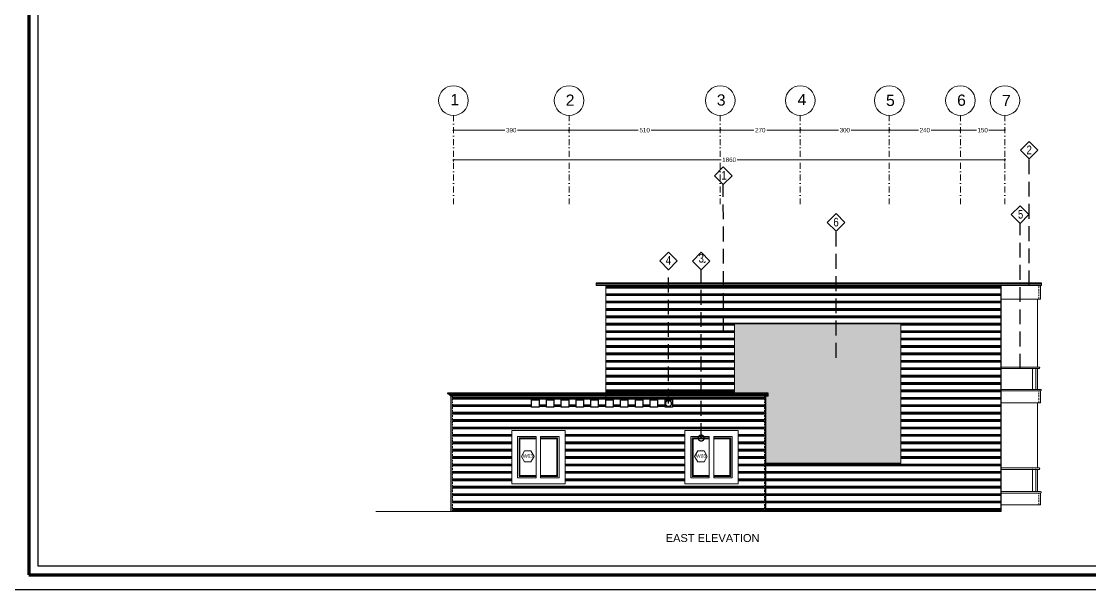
# Model space of a CAD drawing. Header units: inches. Extents: x -580639 to 179052, y 0 to 152898.
# Drawn here: x -140387 to -104356, y 113030 to 132207 of the extents above; entities that cross this region are included whole.
import ezdxf
from ezdxf.enums import TextEntityAlignment as Align

# ---------------------------------------------------------------- set-up
doc = ezdxf.new("R2010")
doc.units = ezdxf.units.IN
doc.header["$LTSCALE"] = 500
doc.header["$MEASUREMENT"] = 0
for name, pattern in [('ACAD_ISO04W100', [30, 24, -3, 0, -3]), ('DASHDOTX2', [2, 1, -0.5, 0, -0.5]), ('DASHEDX2', [1.5, 1, -0.5]), ('HIDDEN2', [0.1875, 0.125, -0.0625])]:
    doc.linetypes.add(name, pattern=pattern)
for name, color, linetype, lineweight in [('0.05', 251, 'Continuous', 5), ('0.18', 80, 'Continuous', 18), ('0.3', 10, 'Continuous', 30), ('1ATEXT', 3, 'Continuous', 20), ('A-0.15', 50, 'Continuous', 15), ('A-0.2', 61, 'Continuous', 20), ('A-0.25', 42, 'Continuous', 25), ('A-ANNO-TEXS', 211, 'Continuous', 18), ('A-DOOR', 110, 'Continuous', 13), ('A-flor-sthn', 251, 'HIDDEN2', 9), ('A-wall', 52, 'Continuous', 35), ('DIM', 8, 'Continuous', 18), ('fini', 11, 'Continuous', 13), ('ground floor', 8, 'Continuous', 20), ('H-text atribute', 130, 'Continuous', 20), ('Room reference', 50, 'Continuous', 13)]:
    doc.layers.add(name, color=color, linetype=linetype, lineweight=lineweight)
doc.styles.add('1- 100', font='times.ttf', dxfattribs={"width": 0.9, "height": 0.25})
doc.styles.add('100', font='arial.ttf', dxfattribs={"height": 200})
doc.styles.add('50', font='arial.ttf', dxfattribs={"height": 125})
doc.styles.get("Standard").update_dxf_attribs({"font": 'arial.ttf'})
doc.dimstyles.new('1-100', dxfattribs={"dimtxt": 0.3, "dimasz": 0.055, "dimexe": 0.15, "dimexo": 0.1, "dimgap": 0.065, "dimtad": 1, "dimdec": 0, "dimlfac": 100, "dimdsep": 46, "dimtxsty": '1- 100', "dimblk": 'DOT', "dimcen": 0.09, "dimclrd": 1, "dimclre": 1, "dimadec": 0, "dimazin": 2, "dimtfac": 1, "dimtdec": 0, "dimtofl": 0, "dimtmove": 2, "dimatfit": 3, "dimldrblk": 'DOT', "dimfxl": 0.15, "dimfxlon": 1, "dimtolj": 1, "dimtzin": 0, "dimarcsym": 0})
doc.dimstyles.new('DIM', dxfattribs={"dimscale": 50, "dimtxt": 125, "dimasz": 1, "dimexe": 1.2, "dimexo": 1, "dimgap": 1, "dimtad": 0, "dimtoh": 1, "dimdec": 0, "dimlfac": 0.1, "dimrnd": 1, "dimdsep": 46, "dimtxsty": '50', "dimblk": 'OBLIQUE', "dimcen": 0.09, "dimclrt": 8, "dimadec": 0, "dimazin": 0, "dimtfac": 1, "dimtdec": 0, "dimtix": 1, "dimtofl": 0, "dimtmove": 2, "dimatfit": 2, "dimfxl": 1, "dimfxlon": 1, "dimtzin": 0, "dimarcsym": 0})

# ---------------------------------------------------------------- blocks, each defined once
blk = doc.blocks.new('_Oblique')
at = {"color": 0, "linetype": 'ByBlock', "lineweight": -2}
blk.add_line((-0.5, -0.5), (0.5, 0.5), dxfattribs=at)
blk = doc.blocks.new('*D72')
at = {"layer": 'Defpoints', "color": 0, "transparency": 16777216}
for p in [(-10800, 1376), (-14700, 1000), (-10800, 1000)]:
    blk.add_point(p, dxfattribs=at)
at = {"layer": 'ground floor', "color": 0, "lineweight": -2, "transparency": 16777216}
for p, q in [((-14700, 1000), (-14700, 1060)), ((-14700, 1000), (-12965, 1000)), ((-10800, 1000), (-12535, 1000)), ((-10800, 1050), (-10800, 940))]:
    blk.add_line(p, q, dxfattribs=at)
at = {"layer": 'ground floor', "color": 0, "lineweight": -2, "transparency": 16777216, "xscale": 50, "yscale": 50, "zscale": 50, "rotation": 180}
blk.add_blockref('_Oblique', (-14700, 1000), dxfattribs=at)
at = {"layer": 'ground floor', "color": 0, "lineweight": -2, "transparency": 16777216, "xscale": 50, "yscale": 50, "zscale": 50}
blk.add_blockref('_Oblique', (-10800, 1000), dxfattribs=at)
at = {"layer": 'ground floor', "color": 8, "transparency": 16777216, "insert": (-12750, 1000), "char_height": 150, "attachment_point": 5, "style": '50'}
blk.add_mtext('390', dxfattribs=at)
blk = doc.blocks.new('*D69')
at = {"layer": 'Defpoints', "color": 0, "transparency": 16777216}
for p in [(-10800, 1000), (-5700, 1000), (-5700, 1000)]:
    blk.add_point(p, dxfattribs=at)
at = {"layer": 'ground floor', "color": 0, "lineweight": -2, "transparency": 16777216}
for p, q in [((-10800, 1000), (-10800, 1060)), ((-10800, 1000), (-8465, 1000)), ((-5700, 1000), (-8035, 1000)), ((-5700, 1000), (-5700, 1060))]:
    blk.add_line(p, q, dxfattribs=at)
at = {"layer": 'ground floor', "color": 0, "lineweight": -2, "transparency": 16777216, "xscale": 50, "yscale": 50, "zscale": 50, "rotation": 180}
blk.add_blockref('_Oblique', (-10800, 1000), dxfattribs=at)
at = {"layer": 'ground floor', "color": 0, "lineweight": -2, "transparency": 16777216, "xscale": 50, "yscale": 50, "zscale": 50}
blk.add_blockref('_Oblique', (-5700, 1000), dxfattribs=at)
at = {"layer": 'ground floor', "color": 8, "transparency": 16777216, "insert": (-8250, 1000), "char_height": 150, "attachment_point": 5, "style": '50'}
blk.add_mtext('510', dxfattribs=at)
blk = doc.blocks.new('*D70')
at = {"layer": 'Defpoints', "color": 0, "transparency": 16777216}
for p in [(-5700, 1000), (-3000, 1000), (-3000, 1000)]:
    blk.add_point(p, dxfattribs=at)
at = {"layer": 'ground floor', "color": 0, "lineweight": -2, "transparency": 16777216}
for p, q in [((-5700, 1000), (-5700, 1060)), ((-5700, 1000), (-4567, 1000)), ((-3000, 1000), (-4133, 1000)), ((-3000, 1000), (-3000, 1060))]:
    blk.add_line(p, q, dxfattribs=at)
at = {"layer": 'ground floor', "color": 0, "lineweight": -2, "transparency": 16777216, "xscale": 50, "yscale": 50, "zscale": 50, "rotation": 180}
blk.add_blockref('_Oblique', (-5700, 1000), dxfattribs=at)
at = {"layer": 'ground floor', "color": 0, "lineweight": -2, "transparency": 16777216, "xscale": 50, "yscale": 50, "zscale": 50}
blk.add_blockref('_Oblique', (-3000, 1000), dxfattribs=at)
at = {"layer": 'ground floor', "color": 8, "transparency": 16777216, "insert": (-4350, 1000), "char_height": 150, "attachment_point": 5, "style": '50'}
blk.add_mtext('270', dxfattribs=at)
blk = doc.blocks.new('*D71')
at = {"layer": 'Defpoints', "color": 0, "transparency": 16777216}
for p in [(-3000, 1000), (0, 1000), (0, 1000)]:
    blk.add_point(p, dxfattribs=at)
at = {"layer": 'ground floor', "color": 0, "lineweight": -2, "transparency": 16777216}
for p, q in [((-3000, 1000), (-3000, 1060)), ((-3000, 1000), (-1715, 1000)), ((0, 1000), (-1285, 1000)), ((0, 1000), (0, 1060))]:
    blk.add_line(p, q, dxfattribs=at)
at = {"layer": 'ground floor', "color": 0, "lineweight": -2, "transparency": 16777216, "xscale": 50, "yscale": 50, "zscale": 50, "rotation": 180}
blk.add_blockref('_Oblique', (-3000, 1000), dxfattribs=at)
at = {"layer": 'ground floor', "color": 0, "lineweight": -2, "transparency": 16777216, "xscale": 50, "yscale": 50, "zscale": 50}
blk.add_blockref('_Oblique', (0, 1000), dxfattribs=at)
at = {"layer": 'ground floor', "color": 8, "transparency": 16777216, "insert": (-1500, 1000), "char_height": 150, "attachment_point": 5, "style": '50'}
blk.add_mtext('300', dxfattribs=at)
blk = doc.blocks.new('*D73')
at = {"layer": 'Defpoints', "color": 0, "transparency": 16777216}
for p in [(2398, 1377), (0, 1000), (2398, 1000)]:
    blk.add_point(p, dxfattribs=at)
at = {"layer": 'ground floor', "color": 0, "lineweight": -2, "transparency": 16777216}
for p, q in [((0, 1000), (0, 940)), ((0, 1000), (982, 1000)), ((2398, 1000), (1416, 1000)), ((2398, 1050), (2398, 940))]:
    blk.add_line(p, q, dxfattribs=at)
at = {"layer": 'ground floor', "color": 0, "lineweight": -2, "transparency": 16777216, "xscale": 50, "yscale": 50, "zscale": 50, "rotation": 180}
blk.add_blockref('_Oblique', (0, 1000), dxfattribs=at)
at = {"layer": 'ground floor', "color": 0, "lineweight": -2, "transparency": 16777216, "xscale": 50, "yscale": 50, "zscale": 50}
blk.add_blockref('_Oblique', (2398, 1000), dxfattribs=at)
at = {"layer": 'ground floor', "color": 8, "transparency": 16777216, "insert": (1199, 1000), "char_height": 150, "attachment_point": 5, "style": '50'}
blk.add_mtext('240', dxfattribs=at)
blk = doc.blocks.new('*D74')
at = {"layer": 'Defpoints', "color": 0, "transparency": 16777216}
for p in [(3900, 1377), (2398, 1000), (3900, 1000)]:
    blk.add_point(p, dxfattribs=at)
at = {"layer": 'ground floor', "color": 0, "lineweight": -2, "transparency": 16777216}
for p, q in [((2398, 1000), (2398, 940)), ((2398, 1000), (2941, 1000)), ((3900, 1000), (3357, 1000)), ((3900, 1050), (3900, 940))]:
    blk.add_line(p, q, dxfattribs=at)
at = {"layer": 'ground floor', "color": 0, "lineweight": -2, "transparency": 16777216, "xscale": 50, "yscale": 50, "zscale": 50, "rotation": 180}
blk.add_blockref('_Oblique', (2398, 1000), dxfattribs=at)
at = {"layer": 'ground floor', "color": 0, "lineweight": -2, "transparency": 16777216, "xscale": 50, "yscale": 50, "zscale": 50}
blk.add_blockref('_Oblique', (3900, 1000), dxfattribs=at)
at = {"layer": 'ground floor', "color": 8, "transparency": 16777216, "insert": (3149, 1000), "char_height": 150, "attachment_point": 5, "style": '50'}
blk.add_mtext('150', dxfattribs=at)
blk = doc.blocks.new('*D75')
at = {"layer": 'Defpoints', "color": 0, "transparency": 16777216}
for p in [(3900, 1328), (-14700, 0), (3900, 0)]:
    blk.add_point(p, dxfattribs=at)
at = {"layer": 'ground floor', "color": 0, "lineweight": -2, "transparency": 16777216}
for p, q in [((-14700, 0), (-14700, -60)), ((-14700, 0), (-5667, 0)), ((3900, 0), (-5133, 0)), ((3900, 50), (3900, -60))]:
    blk.add_line(p, q, dxfattribs=at)
at = {"layer": 'ground floor', "color": 0, "lineweight": -2, "transparency": 16777216, "xscale": 50, "yscale": 50, "zscale": 50, "rotation": 180}
blk.add_blockref('_Oblique', (-14700, 0), dxfattribs=at)
at = {"layer": 'ground floor', "color": 0, "lineweight": -2, "transparency": 16777216, "xscale": 50, "yscale": 50, "zscale": 50}
blk.add_blockref('_Oblique', (3900, 0), dxfattribs=at)
at = {"layer": 'ground floor', "color": 8, "transparency": 16777216, "insert": (-5400, 0), "char_height": 150, "attachment_point": 5, "style": '50'}
blk.add_mtext('1860', dxfattribs=at)
blk = doc.blocks.new('_Dot')
at = {"color": 0, "linetype": 'ByBlock', "lineweight": -2}
blk.add_line((-0.5, 0), (-1, 0), dxfattribs=at)
at = {"color": 0, "linetype": 'ByBlock', "const_width": 0.5}
blk.add_lwpolyline([(-0.25, 0, 1), (0.25, 0, 1)], format="xyb", close=True, dxfattribs=at)
blk = doc.blocks.new('WIND')
at = {"layer": 'Room reference', "ltscale": 1000}
blk.add_lwpolyline([(0.403, -0.002), (0.297, 0.181), (0.086, 0.181), (-0.02, -0.002), (0.086, -0.185), (0.297, -0.185)], close=True, dxfattribs=at)
blk.add_attdef('001', text='', height=0.12, dxfattribs=at).set_placement((0.198, 0.011), align=Align.MIDDLE_CENTER)
blk = doc.blocks.new('33333')
at = {"layer": 'ground floor', "linetype": 'DASHDOTX2', "ltscale": 0.4}
for p, q in [((-14700, 1500), (-14700, -1525)), ((-10800, 1500), (-10800, -1525)), ((-5700, 1500), (-5700, -1525)), ((-3000, 1500), (-3000, -1525)), ((0, 1500), (0, -1525)), ((2398, 1500), (2398, -1525)), ((3900, 1500), (3900, -1525))]:
    blk.add_line(p, q, dxfattribs=at)
at = {"layer": 'ground floor'}
for centre in [(-14700, 2000), (-10800, 2000), (-5700, 2000), (-3000, 2000), (0, 2000), (2398, 2000), (3900, 2000)]:
    blk.add_circle(centre, 500, dxfattribs=at)
at = {"layer": 'ground floor', "char_height": 380, "attachment_point": 1, "style": '100'}
for s, insert in [('1', (-14803.4, 2220)), ('2', (-10912.2, 2203.2)), ('3', (-5816, 2209.9)), ('4', (-3091.7, 2224.8)), ('5', (-108.9, 2198.6)), ('6', (2289.2, 2202.5)), ('7', (3802.9, 2190.7))]:
    blk.add_mtext_dynamic_manual_height_columns(s, width=215.801, gutter_width=1000, heights=[0], dxfattribs=dict(at, insert=insert))
at = {"layer": 'ground floor'}
for base, p1, p2, picture, middle in [((-10800, 1000), (-14700, 1000), (-10800, 1375.9), '*D72', (-12750, 1000)), ((3900, 0), (-14700, 0), (3900, 1328.3), '*D75', (-5400, 0)), ((-5700, 1000), (-10800, 1000), (-5700, 1000), '*D69', (-8250, 1000)), ((-3000, 1000), (-5700, 1000), (-3000, 1000), '*D70', (-4350, 1000)), ((0, 1000), (-3000, 1000), (0, 1000), '*D71', (-1500, 1000)), ((2398, 1000), (0, 1000), (2398, 1376.5), '*D73', (1199, 1000)), ((3900, 1000), (2398, 1000), (3900, 1376.5), '*D74', (3149, 1000))]:
    dim = blk.add_linear_dim(base=base, p1=p1, p2=p2, dimstyle='DIM', dxfattribs=at)
    dim.commit()
    dim.dimension.update_dxf_attribs({"geometry": picture, "text_midpoint": middle})

msp = doc.modelspace()

# ---------------------------------------------------------------- hatches: boundary and pattern name
at = {"layer": 'DIM', "transparency": 33554503}
h = msp.add_hatch(dxfattribs=at)
h.set_pattern_fill('PLAST', color=256, scale=1000)
h.set_pattern_definition([(0, (-59291.8, 119955.18), (0, 250), []), (0, (-59291.8, 119986.43), (0, 250), []), (0, (-59291.8, 120017.68), (0, 250), [])])
h.paths.add_polyline_path([(-57112.94, 124359.117), (-70449.952, 124359.117), (-70449.952, 116735.15), (-57112.94, 116735.15)])
h.paths.add_polyline_path([(-60701.9, 118838.747), (-67673.637, 118838.747), (-67673.637, 122240.936), (-60701.9, 122240.936)], flags=16)
h.paths.add_polyline_path([(-51894.46, 120635.15), (-57112.94, 120635.15), (-57112.94, 116735.15), (-51894.46, 116735.15)])
h.paths.add_polyline_path([(-65899.08, 137627.645), (-76449.08, 137627.645), (-76449.08, 133727.645), (-65899.08, 133727.645)])
h.paths.add_polyline_path([(-70036.43, 136744.81), (-67636.43, 136744.81), (-67636.43, 134944.81), (-70036.43, 134944.81)], flags=16)
h.paths.add_polyline_path([(-69836.43, 136544.81), (-67836.43, 136544.81), (-67836.43, 135144.81), (-69836.43, 135144.81)], flags=0)
h.paths.add_polyline_path([(-69786.43, 136494.81), (-67886.43, 136494.81), (-67886.43, 135194.81), (-69786.43, 135194.81)], flags=0)
h.paths.add_polyline_path([(-69756.43, 136464.81), (-68861.43, 136464.81), (-68861.43, 135224.81), (-69756.43, 135224.81)], flags=0)
h.paths.add_polyline_path([(-68811.43, 136464.81), (-67916.43, 136464.81), (-67916.43, 135224.81), (-68811.43, 135224.81)], flags=0)
h.paths.add_polyline_path([(-51299.16, 141577.645), (-66171.092, 141577.645), (-66171.092, 137725.599), (-65879.08, 137725.599), (-65879.08, 137627.645), (-65899.08, 133727.645), (-65099.08, 133727.645), (-51299.16, 133727.645)])
h.paths.add_polyline_path([(-65278.274, 136572.84), (-65278.274, 139366.148), (-63678.274, 139366.148), (-63678.274, 136572.84)], flags=16)
h.paths.add_polyline_path([(-63878.274, 136772.84), (-65078.274, 136772.84), (-65078.274, 139166.148), (-63878.274, 139166.148)], flags=0)
h.paths.add_polyline_path([(-63928.274, 136822.84), (-65028.274, 136822.84), (-65028.274, 139116.148), (-63928.274, 139116.148)], flags=0)
h.paths.add_polyline_path([(-60974.557, 136304.282), (-59174.557, 136304.282), (-59174.557, 134504.282), (-60974.557, 134504.282)], flags=16)
h.paths.add_polyline_path([(-60774.557, 136104.282), (-60149.557, 136104.282), (-60149.557, 134704.282), (-60774.557, 134704.282)], flags=0)
h.paths.add_polyline_path([(-64371.863, 137789.539), (-64583.063, 137789.539), (-64688.663, 137972.443), (-64583.063, 138155.348), (-64371.863, 138155.348), (-64266.263, 137972.443)], flags=0)
h.paths.add_polyline_path([(-60643.436, 135429.591), (-60537.836, 135612.495), (-60326.636, 135612.495), (-60221.036, 135429.591), (-60326.636, 135246.686), (-60537.836, 135246.686)], flags=0)
h.paths.add_polyline_path([(-59999.557, 136104.282), (-59374.557, 136104.282), (-59374.557, 134704.282), (-59999.557, 134704.282)], flags=0)
h.paths.add_polyline_path([(-59999.557, 136054.282), (-59424.557, 136054.282), (-59424.557, 134754.282), (-59999.557, 134754.282)], flags=0)
h.paths.add_polyline_path([(-60974.557, 137904.282), (-60974.557, 139704.282), (-59174.557, 139704.282), (-59174.557, 137904.282)], flags=16)
h.paths.add_polyline_path([(-60774.557, 138104.282), (-60774.557, 139504.282), (-60149.557, 139504.282), (-60149.557, 138104.282)], flags=0)
h.paths.add_polyline_path([(-59999.557, 138104.282), (-59999.557, 139504.282), (-59374.557, 139504.282), (-59374.557, 138104.282)], flags=0)
h.paths.add_polyline_path([(-59999.557, 139454.282), (-59424.557, 139454.282), (-59424.557, 138154.282), (-59999.557, 138154.282)], flags=0)
h.paths.add_polyline_path([(-60537.836, 138646.686), (-60643.436, 138829.591), (-60537.836, 139012.495), (-60326.636, 139012.495), (-60221.036, 138829.591), (-60326.636, 138646.686)], flags=0)
h.paths.add_polyline_path([(-59695.65, 139272.067, -1), (-59695.65, 139319.32, -1)], flags=0)
h.paths.add_polyline_path([(-59506.873, 140569.606, -1), (-59506.873, 140616.859, -1)], flags=16)
h.paths.add_polyline_path([(-55739.36, 134835.748), (-55711.137, 134835.748), (-55711.137, 135585.748), (-55740.488, 135585.748, -1), (-55740.488, 135635.748), (-55066.804, 135635.748), (-55066.804, 137035.748), (-53066.874, 137035.748), (-53066.874, 135635.748), (-52495.875, 135635.748, -0.414213562), (-52470.875, 135610.748), (-52470.203, 134835.748), (-52445.875, 134835.748, -1), (-52445.875, 134785.748), (-52445.875, 134385.748), (-55739.36, 134385.748), (-55739.36, 134785.748, -1)], flags=16)
h.paths.add_polyline_path([(-55738.631, 137835.748), (-55738.631, 138235.748, -1), (-55738.631, 138285.748), (-55710.409, 138285.748), (-55710.409, 139035.748), (-55739.759, 139035.748, -1), (-55739.759, 139085.748), (-55066.226, 139085.748), (-55066.226, 140235.748), (-53066.146, 140235.748), (-53066.146, 139085.748), (-52495.147, 139085.748, -0.414213562), (-52470.147, 139060.748), (-52469.475, 138285.748), (-52445.147, 138285.748, -1), (-52445.147, 138235.748), (-52445.147, 137835.748)], flags=16)
h.paths.add_polyline_path([(-55487.033, 138638.912, -1), (-55487.033, 138686.165, -1)], flags=0)
h.paths.add_polyline_path([(-115325.76, 119564.151), (-120677.28, 119564.151), (-120677.28, 119436.072), (-120427.28, 119436.072), (-120427.28, 119186.072), (-120677.28, 119186.072), (-120677.28, 119436.072), (-120677.28, 119564.151), (-123310.84, 119564.151), (-125845.76, 119564.151), (-125845.76, 115664.151), (-115325.76, 115664.151)])
h.paths.add_polyline_path([(-118010.344, 118402.918), (-116210.344, 118402.918), (-116210.344, 116602.918), (-118010.344, 116602.918)], flags=16)
h.paths.add_polyline_path([(-119927.28, 119186.072), (-120177.28, 119186.072), (-120177.28, 119436.072), (-119927.28, 119436.072)], flags=16)
h.paths.add_polyline_path([(-119677.28, 119186.072), (-119677.28, 119436.072), (-119427.28, 119436.072), (-119427.28, 119186.072)], flags=16)
h.paths.add_polyline_path([(-119177.28, 119186.072), (-119177.28, 119436.072), (-118927.28, 119436.072), (-118927.28, 119186.072)], flags=16)
h.paths.add_polyline_path([(-117810.344, 118202.918), (-117185.344, 118202.918), (-117185.344, 116802.918), (-117810.344, 116802.918)], flags=0)
h.paths.add_polyline_path([(-117457.844, 118170.172, -1), (-117457.844, 118122.918, -1)], flags=0)
h.paths.add_polyline_path([(-120927.28, 119186.072), (-121177.28, 119186.072), (-121177.28, 119436.072), (-120927.28, 119436.072)], flags=16)
h.paths.add_polyline_path([(-117679.224, 117528.228), (-117573.624, 117711.132), (-117362.424, 117711.132), (-117256.824, 117528.228), (-117362.424, 117345.323), (-117573.624, 117345.323)], flags=0)
h.paths.add_polyline_path([(-122049.293, 116602.918), (-123849.293, 116602.918), (-123849.293, 118402.918), (-122049.293, 118402.918)], flags=16)
h.paths.add_polyline_path([(-118677.28, 119186.072), (-118677.28, 119436.072), (-118427.28, 119436.072), (-118427.28, 119186.072)], flags=16)
h.paths.add_polyline_path([(-118560.584, 119287.317, -1), (-118560.584, 119334.57, -1)], flags=0)
h.paths.add_polyline_path([(-122249.293, 116802.918), (-122874.293, 116802.918), (-122874.293, 118202.918), (-122249.293, 118202.918)], flags=0)
h.paths.add_polyline_path([(-121427.28, 119186.072), (-121677.28, 119186.072), (-121677.28, 119436.072), (-121427.28, 119436.072)], flags=16)
h.paths.add_polyline_path([(-122299.293, 116852.918), (-122874.293, 116852.918), (-122874.293, 118152.918), (-122299.293, 118152.918)], flags=0)
h.paths.add_polyline_path([(-122329.293, 116882.918), (-122874.293, 116882.918), (-122874.293, 118122.918), (-122329.293, 118122.918)], flags=0)
h.paths.add_polyline_path([(-121927.28, 119186.072), (-122177.28, 119186.072), (-122177.28, 119436.072), (-121927.28, 119436.072)], flags=16)
h.paths.add_polyline_path([(-117035.344, 118202.918), (-116410.344, 118202.918), (-116410.344, 116802.918), (-117035.344, 116802.918)], flags=0)
h.paths.add_polyline_path([(-117035.344, 118152.918), (-116460.344, 118152.918), (-116460.344, 116852.918), (-117035.344, 116852.918)], flags=0)
h.paths.add_polyline_path([(-117035.344, 118122.918), (-116490.344, 118122.918), (-116490.344, 116882.918), (-117035.344, 116882.918)], flags=0)
h.paths.add_polyline_path([(-123024.293, 116802.918), (-123649.293, 116802.918), (-123649.293, 118202.918), (-123024.293, 118202.918)], flags=0)
h.paths.add_polyline_path([(-122427.28, 119186.072), (-122677.28, 119186.072), (-122677.28, 119436.072), (-122427.28, 119436.072)], flags=16)
h.paths.add_polyline_path([(-123095.773, 117528.228), (-123201.373, 117345.323), (-123412.573, 117345.323), (-123518.173, 117528.228), (-123412.573, 117711.132), (-123201.373, 117711.132)], flags=0)
h.paths.add_polyline_path([(-122927.28, 119186.072), (-123177.28, 119186.072), (-123177.28, 119436.072), (-122927.28, 119436.072)], flags=16)
h.paths.add_polyline_path([(-116302.561, 141897.595), (-125350.699, 141897.595), (-125350.699, 134047.595), (-116302.561, 134047.595)])
h.paths.add_polyline_path([(-122414.544, 138385.932), (-124214.544, 138385.932), (-124214.544, 140185.932), (-122414.544, 140185.932)], flags=16)
h.paths.add_polyline_path([(-122614.544, 138585.932), (-123239.544, 138585.932), (-123239.544, 139985.932), (-122614.544, 139985.932)], flags=0)
h.paths.add_polyline_path([(-123089.837, 139909.922), (-122694.544, 139905.932), (-123089.837, 139909.922, -1), (-123089.837, 139957.175, -1)], flags=0)
h.paths.add_polyline_path([(-122745.664, 139311.241), (-122851.264, 139128.337), (-123062.464, 139128.337), (-123168.064, 139311.241), (-123062.464, 139494.146), (-122851.264, 139494.146)], flags=0)
h.paths.add_polyline_path([(-119675.769, 140197.595), (-117875.78, 140197.595), (-117875.78, 138397.595), (-119675.769, 138397.595)], flags=16)
h.paths.add_polyline_path([(-123389.544, 138585.932), (-124014.544, 138585.932), (-124014.544, 139985.932), (-123389.544, 139985.932)], flags=0)
h.paths.add_polyline_path([(-123389.544, 138635.932), (-123964.544, 138635.932), (-123964.544, 139935.932), (-123389.544, 139935.932)], flags=0)
h.paths.add_polyline_path([(-123389.544, 138665.932), (-123934.544, 138665.932), (-123934.544, 139905.932), (-123389.544, 139905.932)], flags=0)
h.paths.add_polyline_path([(-119475.769, 139997.595), (-118850.774, 139997.595), (-118850.774, 138597.595), (-119475.769, 138597.595)], flags=0)
h.paths.add_polyline_path([(-119342.317, 139295.472), (-119236.717, 139478.377), (-119025.517, 139478.377), (-118919.917, 139295.472), (-119025.517, 139112.568), (-119236.717, 139112.568)], flags=0)
h.paths.add_polyline_path([(-122414.544, 135050.169), (-124214.544, 135050.169), (-124214.544, 136850.169), (-122414.544, 136850.169)], flags=16)
h.paths.add_polyline_path([(-118700.774, 139997.595), (-118075.78, 139997.595), (-118075.78, 138597.595), (-118700.774, 138597.595)], flags=0)
h.paths.add_polyline_path([(-122614.544, 136650.169), (-122614.544, 135250.169), (-123239.544, 135250.169), (-123239.544, 136650.169)], flags=0)
h.paths.add_polyline_path([(-119675.769, 136797.595), (-117875.78, 136797.595), (-117875.78, 134997.595), (-119675.769, 134997.595)], flags=16)
h.paths.add_polyline_path([(-123389.544, 136650.169), (-123389.544, 135250.169), (-124014.544, 135250.169), (-124014.544, 136650.169)], flags=0)
h.paths.add_polyline_path([(-123389.544, 135300.169), (-123964.544, 135300.169), (-123964.544, 136600.169), (-123389.544, 136600.169)], flags=0)
h.paths.add_polyline_path([(-123389.544, 135330.169), (-123934.544, 135330.169), (-123934.544, 136570.169), (-123389.544, 136570.169)], flags=0)
h.paths.add_polyline_path([(-119475.769, 136597.595), (-118850.774, 136597.595), (-118850.774, 135197.595), (-119475.769, 135197.595)], flags=0)
h.paths.add_polyline_path([(-122851.264, 136158.383), (-122745.664, 135975.479), (-122851.264, 135792.574), (-123062.464, 135792.574), (-123168.064, 135975.479), (-123062.464, 136158.383)], flags=0)
h.paths.add_polyline_path([(-123634.635, 136465.208, -1), (-123634.635, 136417.954, -1)], flags=0)
h.paths.add_polyline_path([(-118700.774, 136597.595), (-118075.78, 136597.595), (-118075.78, 135197.595), (-118700.774, 135197.595)], flags=0)
h.paths.add_polyline_path([(-119236.717, 136078.377), (-119025.517, 136078.377), (-118919.917, 135895.472), (-119025.517, 135712.568), (-119236.717, 135712.568), (-119342.317, 135895.472)], flags=0)
h.paths.add_polyline_path([(-117142.986, 140936.809, -1), (-117142.986, 140889.556, -1)], flags=16)
h.paths.add_polyline_path([(-110478.768, 141897.595), (-116302.561, 141897.595), (-116302.561, 134497.595), (-115050.78, 134497.595), (-115050.78, 136897.595), (-112350.78, 136897.595), (-112350.78, 134497.595), (-110750.78, 134497.595), (-110750.78, 137947.595), (-110770.78, 137947.595), (-110770.78, 137967.595), (-110790.78, 137967.595, 0.4307696), (-110850.315, 138004.578), (-110850.315, 138025.549), (-110870.315, 138025.549), (-110870.315, 138045.549), (-110750.78, 138045.549), (-110478.768, 138045.549)])
h.paths.add_polyline_path([(-114173.755, 137847.595), (-114173.755, 137597.595), (-114423.755, 137597.595), (-114423.755, 137847.595)], flags=16)
h.paths.add_polyline_path([(-113923.755, 137847.595), (-113673.755, 137847.595), (-113673.755, 137597.595), (-113923.755, 137597.595)], flags=16)
h.paths.add_polyline_path([(-114673.755, 137847.595), (-114673.755, 137597.595), (-114923.755, 137597.595), (-114923.755, 137847.595)], flags=16)
h.paths.add_polyline_path([(-113423.755, 137847.595), (-113173.755, 137847.595), (-113173.755, 137597.595), (-113423.755, 137597.595)], flags=16)
h.paths.add_polyline_path([(-115173.755, 137847.595), (-115173.755, 137597.595), (-115423.755, 137597.595), (-115423.755, 137847.595)], flags=16)
h.paths.add_polyline_path([(-112923.755, 137847.595), (-112673.755, 137847.595), (-112673.755, 137597.595), (-112923.755, 137597.595)], flags=16)
h.paths.add_polyline_path([(-115673.755, 137847.595), (-115673.755, 137597.595), (-115923.755, 137597.595), (-115923.755, 137847.595)], flags=16)
h.paths.add_polyline_path([(-112423.755, 137847.595), (-112173.755, 137847.595), (-112173.755, 137597.595), (-112423.755, 137597.595)], flags=16)
h.paths.add_polyline_path([(-111923.755, 137847.595), (-111673.755, 137847.595), (-111673.755, 137597.595), (-111923.755, 137597.595)], flags=16)
h.paths.add_polyline_path([(-100200.78, 137947.595), (-110750.78, 137947.595), (-110750.78, 134047.595), (-100200.78, 134047.595)])
h.paths.add_polyline_path([(-107780.699, 135397.595), (-106615.78, 135397.595), (-106615.78, 136797.595), (-104615.78, 136797.595), (-104615.78, 135397.595), (-102790.699, 135397.595, -1), (-102790.699, 135347.595), (-102790.699, 134597.595), (-102735.699, 134597.595, -1), (-102735.699, 134547.595), (-102735.699, 134147.595), (-107835.699, 134147.595), (-107835.699, 134547.595, -1), (-107835.699, 134597.595), (-107780.699, 134597.595), (-107780.699, 135347.595, -1)], flags=16)
h.paths.add_polyline_path([(-103762.543, 135347.595, 0.412530882), (-103786.17, 135371.086, 0.445994256), (-103812.326, 135347.595)], flags=0)
h.paths.add_polyline_path([(-107619.26, 137569.516), (-107619.26, 137819.516), (-107369.26, 137819.516), (-107369.26, 137569.516)], flags=16)
h.paths.add_polyline_path([(-107485.955, 137670.761, -1), (-107485.955, 137718.014, -1)], flags=0)
h.paths.add_polyline_path([(-107119.26, 137569.516), (-107119.26, 137819.516), (-106869.26, 137819.516), (-106869.26, 137569.516)], flags=16)
h.paths.add_polyline_path([(-106619.26, 137569.516), (-106619.26, 137819.516), (-106369.26, 137819.516), (-106369.26, 137569.516)], flags=16)
h.paths.add_polyline_path([(-106119.26, 137569.516), (-106119.26, 137819.516), (-105869.26, 137819.516), (-105869.26, 137569.516)], flags=16)
h.paths.add_polyline_path([(-105619.26, 137569.516), (-105619.26, 137819.516), (-105369.26, 137819.516), (-105369.26, 137569.516)], flags=16)
h.paths.add_polyline_path([(-105119.26, 137569.516), (-105119.26, 137819.516), (-104869.26, 137819.516), (-104869.26, 137569.516)], flags=16)
h.paths.add_polyline_path([(-104619.26, 137569.516), (-104619.26, 137819.516), (-104369.26, 137819.516), (-104369.26, 137569.516)], flags=16)
h.paths.add_polyline_path([(-104119.26, 137569.516), (-104119.26, 137819.516), (-103869.26, 137819.516), (-103869.26, 137569.516)], flags=16)
h.paths.add_polyline_path([(-103619.26, 137569.516), (-103619.26, 137819.516), (-103369.26, 137819.516), (-103369.26, 137569.516)], flags=16)
h.paths.add_polyline_path([(-103310.654, 134384.478, -1), (-103310.654, 134337.225, -1)], flags=0)
h.paths.add_polyline_path([(-103119.26, 137569.516), (-103119.26, 137819.516), (-102869.26, 137819.516), (-102869.26, 137569.516)], flags=16)
h.paths.add_polyline_path([(-119327.526, 139215.801), (-118921.523, 139215.801), (-118921.523, 139399.73), (-119327.526, 139399.73)], flags=8)
h.paths.add_polyline_path([(-119327.526, 135815.801), (-118921.523, 135815.801), (-118921.523, 135999.73), (-119327.526, 135999.73)], flags=8)
h.paths.add_polyline_path([(-123160.892, 139231.571), (-122754.889, 139231.571), (-122754.889, 139415.5), (-123160.892, 139415.5)], flags=8)
h.paths.add_polyline_path([(-123160.892, 135895.808), (-122754.889, 135895.808), (-122754.889, 136079.737), (-123160.892, 136079.737)], flags=8)
h.paths.add_polyline_path([(-106441.443, 135883.572), (-106164.916, 135883.572), (-106164.916, 136060.026), (-106441.443, 136060.026)], flags=8)
h.paths.add_polyline_path([(-117664.433, 117448.557), (-117258.43, 117448.557), (-117258.43, 117632.486), (-117664.433, 117632.486)], flags=8)
h.paths.add_polyline_path([(-123503.382, 117448.557), (-123097.379, 117448.557), (-123097.379, 117632.486), (-123503.382, 117632.486)], flags=8)
h.paths.add_polyline_path([(-110719.368, 117302.411), (-115275.76, 117302.411), (-115275.76, 115664.151), (-107340.268, 115664.151), (-107340.268, 123288.118), (-120677.28, 123288.118), (-120677.28, 119662.105), (-116337.003, 119662.105), (-116337.003, 122003.758), (-110719.368, 122003.758)])
edge = h.paths.add_edge_path(flags=17)
edge.add_line((-115255.611, 119564.151), (-115196.225, 119564.151))
edge.add_line((-115196.225, 119564.151), (-115176.225, 119622.105))
edge.add_line((-115176.225, 119622.105), (-115216.225, 119622.105))
edge.add_arc((-115208.512, 119574.502), 48.223, 99.203589, 192.3952972)
h = msp.add_hatch(dxfattribs=at)
h.set_pattern_fill('AR-SAND', color=256, scale=100)
h.set_pattern_definition([(37.5, (-64406.26, 120523.16), (-6.29934, 192.6824), [0, -152, 0, -170, 0, -162.5]), (7.5, (-64406.26, 120523.16), (176.9777, 282.2146), [0, -82, 0, -137, 0, -52.5]), (327.5, (-64529.26, 120523.16), (311.4142, 0.5659), [0, -50, 0, -180, 0, -235]), (317.5, (-64529.26, 120523.16), (300.6127, 87.7676), [0, -25, 0, -118, 0, -135])])
h.paths.add_polyline_path([(-60701.9, 122240.936), (-67673.637, 122240.936), (-67673.637, 118838.747), (-60701.9, 118838.747)])
h.paths.add_polyline_path([(-110719.368, 122003.758), (-116337.003, 122003.758), (-116337.003, 119662.105), (-115196.225, 119662.105), (-115196.225, 119564.151), (-115275.76, 119564.151), (-115275.76, 117302.411), (-110719.368, 117302.411)])

# ---------------------------------------------------------------- linework, layer by layer
msp.add_lwpolyline([(-140637.189, 113030.352), (-85636.972, 113030.352), (-85636.972, 151788.469), (-140637.189, 151788.469)], close=True)
at = {"layer": '0.05'}
for p, q in [((-117344.904, 124066.544), (-117364.904, 124066.544)), ((-117324.904, 124086.544), (-117344.904, 124086.544)), ((-117344.904, 124086.544), (-117344.904, 124066.544)), ((-117324.904, 124106.544), (-117324.904, 124086.544)), ((-107338.262, 120538.118), (-106063.262, 120538.118)), ((-107338.262, 120488.118), (-106063.262, 120488.118)), ((-106285.04, 120488.118), (-106285.04, 119788.118)), ((-106174.151, 120488.118), (-106174.151, 119788.118)), ((-107338.262, 117138.118), (-106063.262, 117138.118)), ((-107338.262, 117088.118), (-106063.262, 117088.118)), ((-106285.04, 117088.118), (-106285.04, 116338.118)), ((-106174.151, 117088.118), (-106174.151, 116338.118))]:
    msp.add_line(p, q, dxfattribs=at)
for centre in [(-106063.262, 120513.118), (-106063.262, 117113.118)]:
    msp.add_arc(centre, 25, 270, 90, dxfattribs=at)
for p in [(-106285.04, 120488.118), (-106174.151, 120488.118), (-106285.04, 117088.118), (-106174.151, 117088.118)]:
    msp.add_point(p, dxfattribs=at)
at = {"layer": '0.18'}
for p, q in [((-123599.293, 116852.918), (-123599.293, 118152.918)), ((-123599.293, 118152.918), (-123024.293, 118152.918)), ((-123569.293, 116882.918), (-123569.293, 118122.918)), ((-123569.293, 118122.918), (-123024.293, 118122.918)), ((-122874.293, 118152.918), (-122299.293, 118152.918)), ((-122874.293, 118122.918), (-122329.293, 118122.918)), ((-122329.293, 116882.918), (-122329.293, 118122.918)), ((-122299.293, 116852.918), (-122299.293, 118152.918)), ((-117760.344, 116852.918), (-117760.344, 118152.918)), ((-117760.344, 118152.918), (-117185.344, 118152.918)), ((-117730.344, 116882.918), (-117730.344, 118122.918)), ((-117730.344, 118122.918), (-117185.344, 118122.918)), ((-117035.344, 118152.918), (-116460.344, 118152.918)), ((-117035.344, 118122.918), (-116490.344, 118122.918)), ((-116490.344, 116882.918), (-116490.344, 118122.918)), ((-116460.344, 116852.918), (-116460.344, 118152.918)), ((-123599.293, 116852.918), (-123024.293, 116852.918)), ((-123569.293, 116882.918), (-123024.293, 116882.918)), ((-122874.293, 116882.918), (-122329.293, 116882.918)), ((-122874.293, 116852.918), (-122299.293, 116852.918)), ((-117760.344, 116852.918), (-117185.344, 116852.918)), ((-117730.344, 116882.918), (-117185.344, 116882.918)), ((-117035.344, 116882.918), (-116490.344, 116882.918)), ((-117035.344, 116852.918), (-116460.344, 116852.918))]:
    msp.add_line(p, q, dxfattribs=at)
at = {"layer": '0.3'}
for p, q in [((-107340.268, 115664.151), (-107340.268, 123288.118)), ((-115196.225, 119662.105), (-126015.375, 119662.105)), ((-115196.225, 119642.105), (-126015.375, 119642.105)), ((-115295.76, 119662.105), (-125895.76, 119662.105)), ((-115196.225, 119622.105), (-125995.375, 119622.105)), ((-115196.225, 119584.151), (-125935.84, 119584.151)), ((-115196.225, 119564.151), (-125895.84, 119564.151)), ((-125895.76, 115664.151), (-125895.76, 119564.151)), ((-118210.84, 119564.151), (-123310.84, 119564.151)), ((-115275.76, 115664.151), (-115275.76, 119564.151))]:
    msp.add_line(p, q, dxfattribs=at)
for points in [[(-122927.28, 119186.072), (-123177.28, 119186.072), (-123177.28, 119436.072), (-122927.28, 119436.072)], [(-122427.28, 119186.072), (-122677.28, 119186.072), (-122677.28, 119436.072), (-122427.28, 119436.072)], [(-121927.28, 119186.072), (-122177.28, 119186.072), (-122177.28, 119436.072), (-121927.28, 119436.072)], [(-121427.28, 119186.072), (-121677.28, 119186.072), (-121677.28, 119436.072), (-121427.28, 119436.072)], [(-120927.28, 119186.072), (-121177.28, 119186.072), (-121177.28, 119436.072), (-120927.28, 119436.072)], [(-120427.28, 119186.072), (-120677.28, 119186.072), (-120677.28, 119436.072), (-120427.28, 119436.072)], [(-119927.28, 119186.072), (-120177.28, 119186.072), (-120177.28, 119436.072), (-119927.28, 119436.072)], [(-119427.28, 119186.072), (-119677.28, 119186.072), (-119677.28, 119436.072), (-119427.28, 119436.072)], [(-118927.28, 119186.072), (-119177.28, 119186.072), (-119177.28, 119436.072), (-118927.28, 119436.072)], [(-118427.28, 119186.072), (-118677.28, 119186.072), (-118677.28, 119436.072), (-118427.28, 119436.072)]]:
    msp.add_lwpolyline(points, close=True, dxfattribs=at)
at = {"layer": '1ATEXT'}
for points in [[(-106691.924, 127860.643), (-106394.939, 128157.627), (-106097.954, 127860.643), (-106394.939, 127563.658)], [(-116416.108, 126997.629), (-116713.093, 127294.613), (-117010.077, 126997.629), (-116713.093, 126700.644)], [(-107000.166, 125688.062), (-106703.181, 125985.047), (-106406.196, 125688.062), (-106703.181, 125391.077)], [(-113206.418, 125422.888), (-112909.433, 125719.873), (-112612.448, 125422.888), (-112909.433, 125125.903)], [(-118263.599, 124120.581), (-118560.584, 124417.566), (-118857.569, 124120.581), (-118560.584, 123823.596)], [(-117160.859, 124116.754), (-117457.844, 124413.738), (-117754.829, 124116.754), (-117457.844, 123819.769)]]:
    msp.add_lwpolyline(points, close=True, dxfattribs=at)
at = {"layer": '1ATEXT', "ltscale": 0.1, "const_width": 200}
for points in [[(-118560.584, 119334.57, 1), (-118560.584, 119287.317, 2.414213562)], [(-118560.584, 119334.57, -1), (-118560.584, 119287.317, -2.414213562)], [(-117457.844, 118170.172, 1), (-117457.844, 118122.918, 2.414213562)], [(-117457.844, 118170.172, -1), (-117457.844, 118122.918, -2.414213562)]]:
    msp.add_lwpolyline(points, format="xyb", dxfattribs=at)
at = {"layer": 'A-0.15'}
for p, q in [((-106015.268, 123386.072), (-107340.268, 123386.072)), ((-105978.359, 123386.072), (-107340.268, 123386.072)), ((-105978.359, 123366.072), (-107340.268, 123366.072)), ((-105978.359, 123366.072), (-107340.268, 123366.072)), ((-105978.359, 123346.072), (-107340.268, 123346.072)), ((-105978.359, 123346.072), (-107340.268, 123346.072)), ((-105995.268, 123308.118), (-107340.268, 123308.118)), ((-105978.359, 123308.118), (-107340.268, 123308.118)), ((-105978.359, 123288.118), (-107340.268, 123288.118)), ((-106015.268, 122838.118), (-106015.268, 123288.118)), ((-106012.907, 122838.118), (-107340.268, 122838.118)), ((-106113.262, 120538.118), (-106113.262, 122838.118)), ((-106113.262, 119788.118), (-106113.262, 120488.118)), ((-106012.907, 119788.118), (-107340.268, 119788.118)), ((-106012.907, 119738.118), (-107340.268, 119738.118)), ((-106015.268, 119338.118), (-106015.268, 119738.118)), ((-106012.907, 119338.118), (-107340.268, 119338.118)), ((-106113.262, 117138.118), (-106113.262, 119338.118)), ((-123849.293, 116602.918), (-123849.293, 118404.965)), ((-123849.293, 118402.918), (-122049.293, 118402.918)), ((-123649.293, 118202.918), (-123649.293, 116802.918)), ((-123024.293, 118202.918), (-123649.293, 118202.918)), ((-123649.293, 118202.918), (-123649.293, 116802.918)), ((-123024.293, 118202.918), (-123649.293, 118202.918)), ((-123649.293, 116802.918), (-123649.293, 118202.918)), ((-123649.293, 116802.918), (-123649.293, 118202.918)), ((-123649.293, 118202.918), (-123024.293, 118202.918)), ((-123024.293, 118202.918), (-123024.293, 116802.918)), ((-123024.293, 118202.918), (-123024.293, 116802.918)), ((-123024.293, 118202.918), (-123024.293, 116802.918)), ((-122249.293, 118202.918), (-122874.293, 118202.918)), ((-122874.293, 118202.918), (-122874.293, 116802.918)), ((-122874.293, 118202.918), (-122874.293, 116802.918)), ((-122249.293, 118202.918), (-122874.293, 118202.918)), ((-122874.293, 118202.918), (-122874.293, 116802.918)), ((-122874.293, 118202.918), (-122874.293, 116802.918)), ((-122874.293, 118202.918), (-122249.293, 118202.918)), ((-122874.293, 118202.918), (-122874.293, 116802.918)), ((-122874.293, 118202.918), (-122874.293, 116802.918)), ((-122249.293, 118202.918), (-122249.293, 116802.918)), ((-122249.293, 118202.918), (-122249.293, 116802.918)), ((-122249.293, 116802.918), (-122249.293, 118202.918)), ((-122249.293, 116802.918), (-122249.293, 118202.918)), ((-122049.293, 116602.918), (-122049.293, 118404.965)), ((-118010.344, 116602.918), (-118010.344, 118404.965)), ((-118010.344, 118402.918), (-116210.344, 118402.918)), ((-117810.344, 118202.918), (-117810.344, 116802.918)), ((-117185.344, 118202.918), (-117810.344, 118202.918)), ((-117810.344, 118202.918), (-117810.344, 116802.918)), ((-117185.344, 118202.918), (-117810.344, 118202.918)), ((-117810.344, 116802.918), (-117810.344, 118202.918)), ((-117810.344, 116802.918), (-117810.344, 118202.918)), ((-117810.344, 118202.918), (-117185.344, 118202.918)), ((-117185.344, 118202.918), (-117185.344, 116802.918)), ((-117185.344, 118202.918), (-117185.344, 116802.918)), ((-117185.344, 118202.918), (-117185.344, 116802.918)), ((-116410.344, 118202.918), (-117035.344, 118202.918)), ((-117035.344, 118202.918), (-117035.344, 116802.918)), ((-117035.344, 118202.918), (-117035.344, 116802.918)), ((-116410.344, 118202.918), (-117035.344, 118202.918)), ((-117035.344, 118202.918), (-117035.344, 116802.918)), ((-117035.344, 118202.918), (-117035.344, 116802.918)), ((-117035.344, 118202.918), (-116410.344, 118202.918)), ((-117035.344, 118202.918), (-117035.344, 116802.918)), ((-117035.344, 118202.918), (-117035.344, 116802.918)), ((-116410.344, 118202.918), (-116410.344, 116802.918)), ((-116410.344, 118202.918), (-116410.344, 116802.918)), ((-116410.344, 116802.918), (-116410.344, 118202.918)), ((-116410.344, 116802.918), (-116410.344, 118202.918)), ((-116210.344, 116602.918), (-116210.344, 118404.965)), ((-123024.293, 116802.918), (-123649.293, 116802.918)), ((-123024.293, 116802.918), (-123649.293, 116802.918)), ((-123649.293, 116802.918), (-123024.293, 116802.918)), ((-122249.293, 116802.918), (-122874.293, 116802.918)), ((-122249.293, 116802.918), (-122874.293, 116802.918)), ((-122874.293, 116802.918), (-122249.293, 116802.918)), ((-117185.344, 116802.918), (-117810.344, 116802.918)), ((-117185.344, 116802.918), (-117810.344, 116802.918)), ((-117810.344, 116802.918), (-117185.344, 116802.918)), ((-116410.344, 116802.918), (-117035.344, 116802.918)), ((-116410.344, 116802.918), (-117035.344, 116802.918)), ((-117035.344, 116802.918), (-116410.344, 116802.918)), ((-106113.262, 116338.118), (-106113.262, 117088.118)), ((-123849.293, 116602.918), (-122049.293, 116602.918)), ((-118010.344, 116602.918), (-116210.344, 116602.918)), ((-106012.907, 116338.118), (-107340.268, 116338.118)), ((-106012.907, 116288.118), (-107340.268, 116288.118)), ((-106015.268, 115888.118), (-106015.268, 116288.118)), ((-107340.268, 115888.118), (-106015.268, 115888.118)), ((-106012.907, 115888.118), (-107340.268, 115888.118))]:
    msp.add_line(p, q, dxfattribs=at)
for centre in [(-106013.262, 119763.118), (-106013.262, 116313.118)]:
    msp.add_arc(centre, 25, 270, 90, dxfattribs=at)
at = {"layer": 'A-0.2'}
for p, q in [((-107239.586, 123386.072), (-121004.474, 123386.072)), ((-120984.474, 123386.072), (-121004.474, 123386.072)), ((-121004.474, 123386.072), (-121004.474, 123288.118)), ((-107140.051, 123366.072), (-121004.474, 123366.072)), ((-107140.051, 123346.072), (-121004.474, 123346.072)), ((-107219.586, 123308.118), (-121004.474, 123308.118)), ((-121004.474, 123288.118), (-120984.474, 123288.118)), ((-107239.586, 123366.072), (-120984.474, 123366.072)), ((-107239.586, 123346.072), (-120984.474, 123346.072)), ((-107239.586, 123308.118), (-120984.474, 123308.118)), ((-107239.586, 123288.118), (-120984.474, 123288.118)), ((-107239.586, 123288.118), (-120984.474, 123288.118))]:
    msp.add_line(p, q, dxfattribs=at)
at = {"layer": 'A-0.25', "lineweight": 25}
msp.add_lwpolyline([(-92736.972, 113830.352), (-92736.972, 150988.469), (-139837.189, 150988.469), (-139837.189, 113830.352), (-92736.972, 113830.352)], dxfattribs=at)
at = {"layer": 'A-DOOR'}
msp.add_line((-106015.268, 119738.118), (-106013.262, 119738.118), dxfattribs=at)
at = {"layer": 'A-flor-sthn'}
for p, q in [((-106065.268, 122838.118), (-106065.268, 123288.118)), ((-106065.268, 119338.118), (-106065.268, 119738.118)), ((-125845.76, 115664.151), (-125845.76, 119564.151)), ((-115325.76, 115664.151), (-115325.76, 119564.151)), ((-106065.268, 115888.118), (-106065.268, 116288.118))]:
    msp.add_line(p, q, dxfattribs=at)
at = {"layer": 'A-wall', "color": 1, "lineweight": 70}
msp.add_lwpolyline([(-140137.189, 113530.352), (-86136.972, 113530.352), (-86136.972, 151288.469), (-140137.189, 151288.469)], close=True, dxfattribs=at)
at = {"layer": 'DIM'}
for p, q in [((-120677.28, 119436.072), (-120677.28, 123288.118)), ((-105978.359, 123288.118), (-105978.359, 123386.072)), ((-128430.679, 115664.151), (-107340.268, 115664.151))]:
    msp.add_line(p, q, dxfattribs=at)
msp.add_lwpolyline([(-116337.003, 119662.105), (-116337.003, 122003.758), (-110719.368, 122003.758), (-110719.368, 117302.411), (-115325.76, 117302.411)], dxfattribs=at)
at = {"layer": 'fini'}
for p, q in [((-126015.375, 119662.105), (-126015.375, 119642.105)), ((-126015.375, 119642.105), (-125995.375, 119642.105)), ((-125995.375, 119642.105), (-125995.375, 119622.105)), ((-115196.225, 119662.105), (-115196.225, 119564.151)), ((-125995.375, 119622.105), (-125975.375, 119622.105)), ((-125935.84, 119584.151), (-125915.84, 119584.151)), ((-125915.84, 119584.151), (-125915.84, 119564.151)), ((-125915.84, 119564.151), (-125895.84, 119564.151))]:
    msp.add_line(p, q, dxfattribs=at)
msp.add_arc((-125983.088, 119574.502), 48.223, 11.5417814, 80.796411, dxfattribs=at)

# ---------------------------------------------------------------- block references
at = {"layer": 'DIM'}
msp.add_blockref('33333', (-111114.544, 127534.696), dxfattribs=at)
at = {"layer": 'Room reference'}
ref = msp.add_blockref('WIND', (-123498.299, 117529.979), dxfattribs=dict(at, xscale=1000, yscale=1000, zscale=1000))
ref.add_attrib('001', 'W03', dxfattribs={"layer": 'H-text atribute', "ltscale": 1000, "height": 120}).set_placement((-123300.38, 117541.34), align=Align.MIDDLE_CENTER)
ref = msp.add_blockref('WIND', (-117659.35, 117529.979), dxfattribs=dict(at, xscale=1000, yscale=1000, zscale=1000))
ref.add_attrib('001', 'W03', dxfattribs={"layer": 'H-text atribute', "ltscale": 1000, "height": 120}).set_placement((-117461.431, 117541.34), align=Align.MIDDLE_CENTER)

# ---------------------------------------------------------------- texts
at = {"layer": '1ATEXT', "linetype": 'ACAD_ISO04W100', "width": 0.8}
for s, p in [('2', (-106394.394, 127725.385)), ('1', (-116689.391, 126862.371)), ('5', (-106684.563, 125554.384)), ('6', (-112908.888, 125287.63)), ('3', (-117455.154, 124066.544)), ('4', (-118563.956, 123997.906))]:
    msp.add_text(s, height=290.4, dxfattribs=at).set_placement(p, align=Align.CENTER)
at = {"layer": 'A-ANNO-TEXS', "insert": (-118653.123, 114904.968), "char_height": 266.2, "attachment_point": 1, "style": '50'}
msp.add_mtext_dynamic_manual_height_columns('\\pt23426;EAST ELEVATION', width=12325.1311, gutter_width=400, heights=[0], dxfattribs=at)

# ---------------------------------------------------------------- leaders
at = {"layer": '1ATEXT', "linetype": 'DASHEDX2'}
for points in [[(-106394.939, 123295.258), (-106394.939, 127563.658)], [(-116701.138, 121780.812), (-116713.093, 126700.644)], [(-106703.181, 120488.242), (-106703.181, 125391.077)], [(-112909.433, 120857.503), (-112909.433, 125125.903)], [(-118560.584, 119310.944), (-118560.584, 123823.596)], [(-117457.844, 118146.545), (-117457.844, 123819.769)]]:
    msp.add_leader(points, dimstyle='1-100', override={"dimscale": 5, "dimasz": 0.1, "dimgap": 1, "dimtad": 0, "dimclrd": 256}, dxfattribs=at)

doc.saveas('drawing.dxf')
